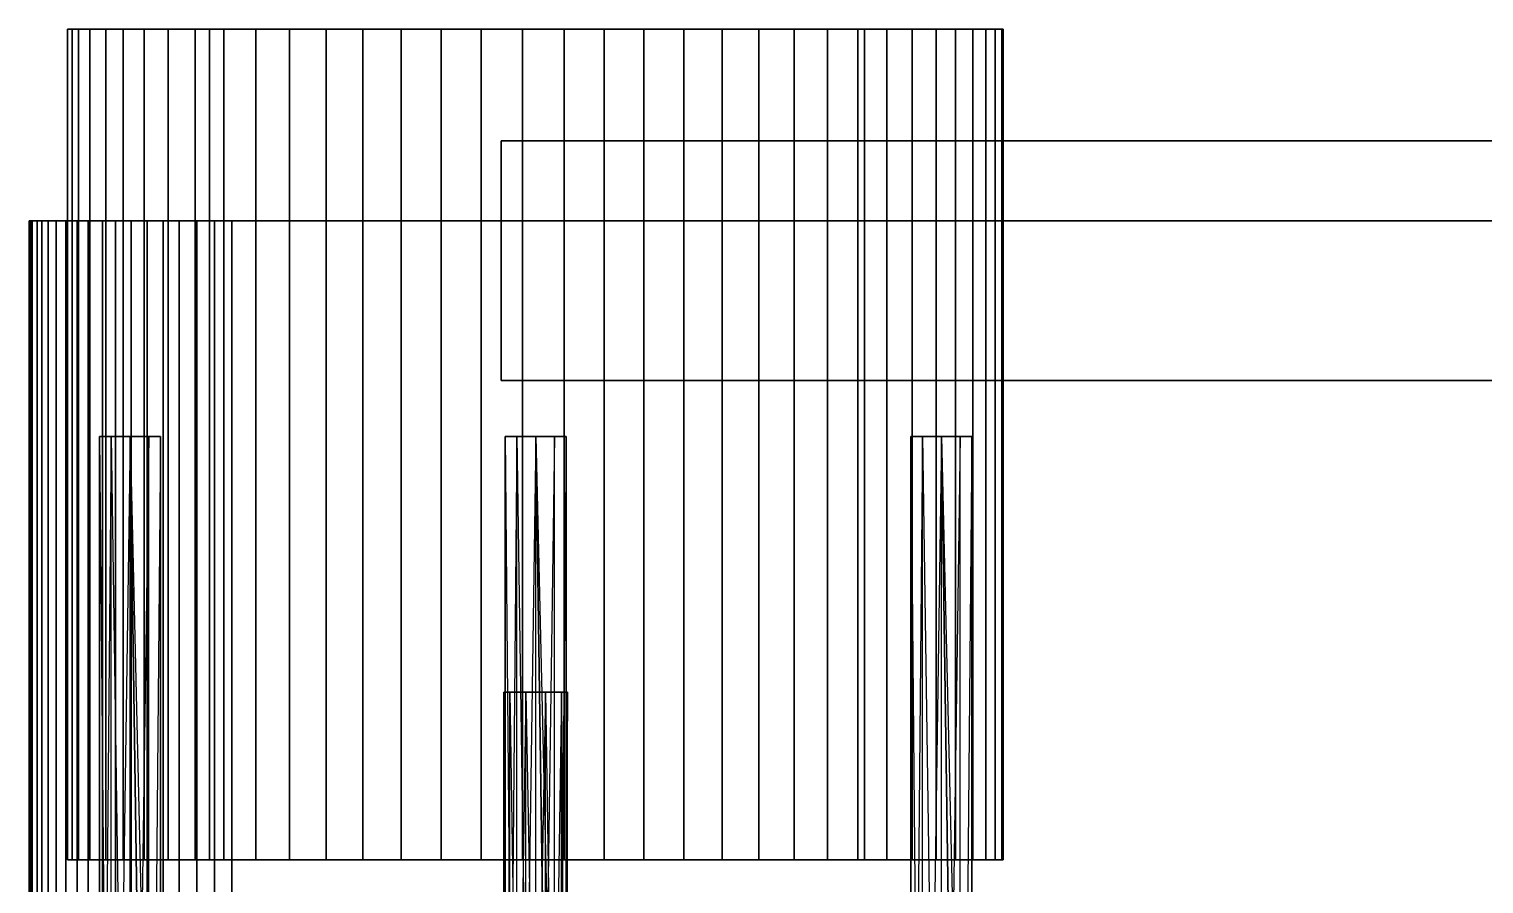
# Model space of a CAD drawing. Extents: x -14.5 to 19.3, y -2 to 15.6.
# Drawn here: x -13.84 to -4.73, y 3.35 to 8.7 of the extents above; entities that cross this region are included whole.
import ezdxf

# ---------------------------------------------------------------- set-up
doc = ezdxf.new("R2010")
doc.units = 0
doc.layers.add('UB3D', color=1, linetype='CONTINUOUS')

msp = doc.modelspace()

# ---------------------------------------------------------------- linework, layer by layer
at = {"layer": 'UB3D', "color": 47}
for points in [[(-13.57, 3.5, 6), (-13.6, 3.5, 6.25), (-13.6, 8.7, 6.25), (-13.57, 8.7, 6)], [(-13.6, 3.5, 6.25), (-13.6, 3.5, 6.31), (-13.6, 8.7, 6.31), (-13.6, 8.7, 6.25)], [(-13.6, 3.5, 6.31), (-12.71, 3.5, 7.75), (-12.71, 8.7, 7.75), (-13.6, 8.7, 6.31)], [(-12.71, 8.7, 7.75), (-13.6, 8.7, 6.31), (-13.6, 8.7, 6.25)], [(-12.71, 8.7, 7.75), (-13.6, 8.7, 6.25), (-13.57, 8.7, 6)], [(-13.53, 3.5, 5.75), (-13.57, 3.5, 6), (-13.57, 8.7, 6), (-13.53, 8.7, 5.75)], [(-12.71, 8.7, 7.75), (-13.57, 8.7, 6), (-13.53, 8.7, 5.75)], [(-13.46, 3.5, 5.5), (-13.53, 3.5, 5.75), (-13.53, 8.7, 5.75), (-13.46, 8.7, 5.5)], [(-12.71, 8.7, 7.75), (-13.53, 8.7, 5.75), (-13.46, 8.7, 5.5)], [(-13.36, 3.5, 5.26), (-13.46, 3.5, 5.5), (-13.46, 8.7, 5.5), (-13.36, 8.7, 5.26)], [(-12.71, 8.7, 7.75), (-13.46, 8.7, 5.5), (-13.36, 8.7, 5.26)], [(-13.25, 3.5, 5.03), (-13.36, 3.5, 5.26), (-13.36, 8.7, 5.26), (-13.25, 8.7, 5.03)], [(-12.71, 8.7, 7.75), (-13.36, 8.7, 5.26), (-13.25, 8.7, 5.03)], [(-13.12, 3.5, 4.81), (-13.25, 3.5, 5.03), (-13.25, 8.7, 5.03), (-13.12, 8.7, 4.81)], [(-12.71, 8.7, 7.75), (-13.25, 8.7, 5.03), (-13.12, 8.7, 4.81)], [(-12.97, 3.5, 4.6), (-13.12, 3.5, 4.81), (-13.12, 8.7, 4.81), (-12.97, 8.7, 4.6)], [(-12.71, 8.7, 7.75), (-13.12, 8.7, 4.81), (-12.97, 8.7, 4.6)], [(-12.8, 3.5, 4.41), (-12.97, 3.5, 4.6), (-12.97, 8.7, 4.6), (-12.8, 8.7, 4.41)], [(-12.71, 8.7, 7.75), (-12.97, 8.7, 4.6), (-12.8, 8.7, 4.41)], [(-12.62, 3.5, 4.23), (-12.8, 3.5, 4.41), (-12.8, 8.7, 4.41), (-12.62, 8.7, 4.23)], [(-12.71, 8.7, 7.75), (-12.8, 8.7, 4.41), (-12.62, 8.7, 4.23)], [(-12.71, 3.5, 7.75), (-8.61, 3.5, 7.75), (-8.61, 8.7, 7.75), (-12.71, 8.7, 7.75)], [(-12.71, 8.7, 7.75), (-12.62, 8.7, 4.23), (-12.42, 8.7, 4.07)], [(-12.71, 8.7, 7.75), (-12.42, 8.7, 4.07), (-12.21, 8.7, 3.92)], [(-12.71, 8.7, 7.75), (-12.21, 8.7, 3.92), (-11.98, 8.7, 3.8)], [(-12.71, 8.7, 7.75), (-11.98, 8.7, 3.8), (-11.75, 8.7, 3.69)], [(-12.71, 8.7, 7.75), (-11.75, 8.7, 3.69), (-11.51, 8.7, 3.61)], [(-12.71, 8.7, 7.75), (-11.51, 8.7, 3.61), (-11.26, 8.7, 3.55)], [(-12.71, 8.7, 7.75), (-11.26, 8.7, 3.55), (-11.01, 8.7, 3.51)], [(-12.71, 8.7, 7.75), (-11.01, 8.7, 3.51), (-10.75, 8.7, 3.49)], [(-12.71, 8.7, 7.75), (-10.75, 8.7, 3.49), (-10.49, 8.7, 3.49)], [(-12.71, 8.7, 7.75), (-10.49, 8.7, 3.49), (-10.24, 8.7, 3.52)], [(-12.71, 8.7, 7.75), (-10.24, 8.7, 3.52), (-9.99, 8.7, 3.57)], [(-12.71, 8.7, 7.75), (-9.99, 8.7, 3.57), (-9.74, 8.7, 3.64)], [(-12.71, 8.7, 7.75), (-9.74, 8.7, 3.64), (-9.5, 8.7, 3.73)], [(-12.71, 8.7, 7.75), (-9.5, 8.7, 3.73), (-9.27, 8.7, 3.84)], [(-12.71, 8.7, 7.75), (-9.27, 8.7, 3.84), (-9.05, 8.7, 3.97)], [(-12.71, 8.7, 7.75), (-9.05, 8.7, 3.97), (-8.84, 8.7, 4.12)], [(-12.71, 8.7, 7.75), (-8.84, 8.7, 4.12), (-8.65, 8.7, 4.29)], [(-12.71, 8.7, 7.75), (-8.65, 8.7, 4.29), (-8.47, 8.7, 4.47)], [(-12.71, 8.7, 7.75), (-8.47, 8.7, 4.47), (-8.31, 8.7, 4.67)], [(-12.71, 8.7, 7.75), (-8.31, 8.7, 4.67), (-8.16, 8.7, 4.88)], [(-12.71, 8.7, 7.75), (-8.16, 8.7, 4.88), (-8.04, 8.7, 5.11)], [(-12.71, 8.7, 7.75), (-8.04, 8.7, 5.11), (-7.93, 8.7, 5.34)], [(-12.71, 8.7, 7.75), (-7.93, 8.7, 5.34), (-7.85, 8.7, 5.58)], [(-12.71, 8.7, 7.75), (-7.85, 8.7, 5.58), (-7.79, 8.7, 5.83)], [(-12.71, 8.7, 7.75), (-7.79, 8.7, 5.83), (-7.75, 8.7, 6.09)], [(-12.71, 8.7, 7.75), (-7.75, 8.7, 6.09), (-7.74, 8.7, 6.35)], [(-12.71, 8.7, 7.75), (-7.74, 8.7, 6.35), (-8.61, 8.7, 7.75)], [(-12.71, 8.7, 7.75), (-8.61, 8.7, 7.75), (-12.71, 8.7, 7.75)], [(-12.42, 3.5, 4.07), (-12.62, 3.5, 4.23), (-12.62, 8.7, 4.23), (-12.42, 8.7, 4.07)], [(-12.21, 3.5, 3.92), (-12.42, 3.5, 4.07), (-12.42, 8.7, 4.07), (-12.21, 8.7, 3.92)], [(-11.98, 3.5, 3.8), (-12.21, 3.5, 3.92), (-12.21, 8.7, 3.92), (-11.98, 8.7, 3.8)], [(-11.75, 3.5, 3.69), (-11.98, 3.5, 3.8), (-11.98, 8.7, 3.8), (-11.75, 8.7, 3.69)], [(-11.51, 3.5, 3.61), (-11.75, 3.5, 3.69), (-11.75, 8.7, 3.69), (-11.51, 8.7, 3.61)], [(-11.26, 3.5, 3.55), (-11.51, 3.5, 3.61), (-11.51, 8.7, 3.61), (-11.26, 8.7, 3.55)], [(-11.01, 3.5, 3.51), (-11.26, 3.5, 3.55), (-11.26, 8.7, 3.55), (-11.01, 8.7, 3.51)], [(-10.75, 3.5, 3.49), (-11.01, 3.5, 3.51), (-11.01, 8.7, 3.51), (-10.75, 8.7, 3.49)], [(-10.49, 3.5, 3.49), (-10.75, 3.5, 3.49), (-10.75, 8.7, 3.49), (-10.49, 8.7, 3.49)], [(-10.24, 3.5, 3.52), (-10.49, 3.5, 3.49), (-10.49, 8.7, 3.49), (-10.24, 8.7, 3.52)], [(-9.99, 3.5, 3.57), (-10.24, 3.5, 3.52), (-10.24, 8.7, 3.52), (-9.99, 8.7, 3.57)], [(-9.74, 3.5, 3.64), (-9.99, 3.5, 3.57), (-9.99, 8.7, 3.57), (-9.74, 8.7, 3.64)], [(-9.5, 3.5, 3.73), (-9.74, 3.5, 3.64), (-9.74, 8.7, 3.64), (-9.5, 8.7, 3.73)], [(-9.27, 3.5, 3.84), (-9.5, 3.5, 3.73), (-9.5, 8.7, 3.73), (-9.27, 8.7, 3.84)], [(-9.05, 3.5, 3.97), (-9.27, 3.5, 3.84), (-9.27, 8.7, 3.84), (-9.05, 8.7, 3.97)], [(-8.84, 3.5, 4.12), (-9.05, 3.5, 3.97), (-9.05, 8.7, 3.97), (-8.84, 8.7, 4.12)], [(-8.65, 3.5, 4.29), (-8.84, 3.5, 4.12), (-8.84, 8.7, 4.12), (-8.65, 8.7, 4.29)], [(-8.47, 3.5, 4.47), (-8.65, 3.5, 4.29), (-8.65, 8.7, 4.29), (-8.47, 8.7, 4.47)], [(-8.61, 3.5, 7.75), (-7.74, 3.5, 6.35), (-7.74, 8.7, 6.35), (-8.61, 8.7, 7.75)], [(-8.31, 3.5, 4.67), (-8.47, 3.5, 4.47), (-8.47, 8.7, 4.47), (-8.31, 8.7, 4.67)], [(-8.16, 3.5, 4.88), (-8.31, 3.5, 4.67), (-8.31, 8.7, 4.67), (-8.16, 8.7, 4.88)], [(-8.04, 3.5, 5.11), (-8.16, 3.5, 4.88), (-8.16, 8.7, 4.88), (-8.04, 8.7, 5.11)], [(-7.93, 3.5, 5.34), (-8.04, 3.5, 5.11), (-8.04, 8.7, 5.11), (-7.93, 8.7, 5.34)], [(-7.85, 3.5, 5.58), (-7.93, 3.5, 5.34), (-7.93, 8.7, 5.34), (-7.85, 8.7, 5.58)], [(-7.79, 3.5, 5.83), (-7.85, 3.5, 5.58), (-7.85, 8.7, 5.58), (-7.79, 8.7, 5.83)], [(-7.75, 3.5, 6.09), (-7.79, 3.5, 5.83), (-7.79, 8.7, 5.83), (-7.75, 8.7, 6.09)], [(-7.74, 3.5, 6.35), (-7.75, 3.5, 6.09), (-7.75, 8.7, 6.09), (-7.74, 8.7, 6.35)], [(-8.61, 3.5, 7.75), (-13.57, 3.5, 6), (-13.6, 3.5, 6.25)], [(-8.61, 3.5, 7.75), (-13.6, 3.5, 6.25), (-13.6, 3.5, 6.31)], [(-8.61, 3.5, 7.75), (-13.6, 3.5, 6.31), (-12.71, 3.5, 7.75)], [(-8.61, 3.5, 7.75), (-13.53, 3.5, 5.75), (-13.57, 3.5, 6)], [(-8.61, 3.5, 7.75), (-13.46, 3.5, 5.5), (-13.53, 3.5, 5.75)], [(-8.61, 3.5, 7.75), (-13.36, 3.5, 5.26), (-13.46, 3.5, 5.5)], [(-8.61, 3.5, 7.75), (-13.25, 3.5, 5.03), (-13.36, 3.5, 5.26)], [(-8.61, 3.5, 7.75), (-13.12, 3.5, 4.81), (-13.25, 3.5, 5.03)], [(-8.61, 3.5, 7.75), (-12.97, 3.5, 4.6), (-13.12, 3.5, 4.81)], [(-8.61, 3.5, 7.75), (-12.8, 3.5, 4.41), (-12.97, 3.5, 4.6)], [(-8.61, 3.5, 7.75), (-12.62, 3.5, 4.23), (-12.8, 3.5, 4.41)], [(-8.61, 3.5, 7.75), (-12.71, 3.5, 7.75), (-8.61, 3.5, 7.75)], [(-8.61, 3.5, 7.75), (-12.42, 3.5, 4.07), (-12.62, 3.5, 4.23)], [(-8.61, 3.5, 7.75), (-12.21, 3.5, 3.92), (-12.42, 3.5, 4.07)], [(-8.61, 3.5, 7.75), (-11.98, 3.5, 3.8), (-12.21, 3.5, 3.92)], [(-8.61, 3.5, 7.75), (-11.75, 3.5, 3.69), (-11.98, 3.5, 3.8)], [(-8.61, 3.5, 7.75), (-11.51, 3.5, 3.61), (-11.75, 3.5, 3.69)], [(-8.61, 3.5, 7.75), (-11.26, 3.5, 3.55), (-11.51, 3.5, 3.61)], [(-8.61, 3.5, 7.75), (-11.01, 3.5, 3.51), (-11.26, 3.5, 3.55)], [(-8.61, 3.5, 7.75), (-10.75, 3.5, 3.49), (-11.01, 3.5, 3.51)], [(-8.61, 3.5, 7.75), (-10.49, 3.5, 3.49), (-10.75, 3.5, 3.49)], [(-8.61, 3.5, 7.75), (-10.24, 3.5, 3.52), (-10.49, 3.5, 3.49)], [(-8.61, 3.5, 7.75), (-9.99, 3.5, 3.57), (-10.24, 3.5, 3.52)], [(-8.61, 3.5, 7.75), (-9.74, 3.5, 3.64), (-9.99, 3.5, 3.57)], [(-8.61, 3.5, 7.75), (-9.5, 3.5, 3.73), (-9.74, 3.5, 3.64)], [(-8.61, 3.5, 7.75), (-9.27, 3.5, 3.84), (-9.5, 3.5, 3.73)], [(-8.61, 3.5, 7.75), (-9.05, 3.5, 3.97), (-9.27, 3.5, 3.84)], [(-8.61, 3.5, 7.75), (-8.84, 3.5, 4.12), (-9.05, 3.5, 3.97)], [(-8.61, 3.5, 7.75), (-8.65, 3.5, 4.29), (-8.84, 3.5, 4.12)], [(-8.61, 3.5, 7.75), (-8.47, 3.5, 4.47), (-8.65, 3.5, 4.29)], [(-8.61, 3.5, 7.75), (-7.74, 3.5, 6.35), (-7.75, 3.5, 6.09)], [(-8.61, 3.5, 7.75), (-7.75, 3.5, 6.09), (-7.79, 3.5, 5.83)], [(-8.61, 3.5, 7.75), (-7.79, 3.5, 5.83), (-7.85, 3.5, 5.58)], [(-8.61, 3.5, 7.75), (-7.85, 3.5, 5.58), (-7.93, 3.5, 5.34)], [(-8.61, 3.5, 7.75), (-7.93, 3.5, 5.34), (-8.04, 3.5, 5.11)], [(-8.61, 3.5, 7.75), (-8.04, 3.5, 5.11), (-8.16, 3.5, 4.88)], [(-8.61, 3.5, 7.75), (-8.16, 3.5, 4.88), (-8.31, 3.5, 4.67)], [(-8.61, 3.5, 7.75), (-8.31, 3.5, 4.67), (-8.47, 3.5, 4.47)]]:
    msp.add_3dface(points, dxfattribs=at)
at = {"layer": 'UB3D', "color": 11}
for points in [[(-10.883138, 6.5, -11.171174), (-10.883138, 6.5, -1.040384), (-10.883138, 8, -1.040384), (-10.883138, 8, -11.171174)], [(-10.883138, 6.5, -1.040384), (4.34086, 6.5, -1.040384), (4.34086, 8, -1.040384), (-10.883138, 8, -1.040384)], [(4.34086, 6.5, -11.171174), (-10.883138, 6.5, -11.171174), (-10.883138, 8, -11.171174), (4.34086, 8, -11.171174)], [(4.34086, 8, -11.171174), (4.34086, 8, -1.040384), (-10.883138, 8, -1.040384)], [(4.34086, 8, -11.171174), (-10.883138, 8, -1.040384), (-10.883138, 8, -11.171174)], [(4.34086, 8, -11.171174), (-10.883138, 8, -11.171174), (4.34086, 8, -11.171174)], [(-10.883138, 6.5, -11.171174), (-10.883138, 6.5, -1.040384), (4.34086, 6.5, -1.040384)], [(-10.883138, 6.5, -11.171174), (4.34086, 6.5, -1.040384), (4.34086, 6.5, -11.171174)], [(-10.883138, 6.5, -11.171174), (4.34086, 6.5, -11.171174), (-10.883138, 6.5, -11.171174)]]:
    msp.add_3dface(points, dxfattribs=at)
at = {"layer": 'UB3D', "color": 27}
for points in [[(-13.83, 1.5, -12.55), (-13.84, 1.5, -12.44), (-13.84, 7.5, -12.44), (-13.83, 7.5, -12.55)], [(-13.84, 1.5, -12.44), (-13.84, 1.5, 0.25), (-13.84, 7.5, 0.25), (-13.84, 7.5, -12.44)], [(-13.84, 1.5, 0.25), (-13.83, 1.5, 0.36), (-13.83, 7.5, 0.36), (-13.84, 7.5, 0.25)], [(6.05, 7.5, 1.52), (-13.83, 7.5, 0.36), (-13.84, 7.5, 0.25)], [(6.05, 7.5, 1.52), (-13.84, 7.5, 0.25), (-13.84, 7.5, -12.44)], [(6.05, 7.5, 1.52), (-13.84, 7.5, -12.44), (-13.83, 7.5, -12.55)], [(-13.82, 1.5, -12.66), (-13.83, 1.5, -12.55), (-13.83, 7.5, -12.55), (-13.82, 7.5, -12.66)], [(-13.83, 1.5, 0.36), (-13.82, 1.5, 0.47), (-13.82, 7.5, 0.47), (-13.83, 7.5, 0.36)], [(6.05, 7.5, 1.52), (-13.82, 7.5, 0.47), (-13.83, 7.5, 0.36)], [(6.05, 7.5, 1.52), (-13.83, 7.5, -12.55), (-13.82, 7.5, -12.66)], [(-13.79, 1.5, -12.77), (-13.82, 1.5, -12.66), (-13.82, 7.5, -12.66), (-13.79, 7.5, -12.77)], [(-13.82, 1.5, 0.47), (-13.79, 1.5, 0.58), (-13.79, 7.5, 0.58), (-13.82, 7.5, 0.47)], [(6.05, 7.5, 1.52), (-13.79, 7.5, 0.58), (-13.82, 7.5, 0.47)], [(6.05, 7.5, 1.52), (-13.82, 7.5, -12.66), (-13.79, 7.5, -12.77)], [(-13.76, 1.5, -12.88), (-13.79, 1.5, -12.77), (-13.79, 7.5, -12.77), (-13.76, 7.5, -12.88)], [(-13.79, 1.5, 0.58), (-13.76, 1.5, 0.68), (-13.76, 7.5, 0.68), (-13.79, 7.5, 0.58)], [(6.05, 7.5, 1.52), (-13.76, 7.5, 0.68), (-13.79, 7.5, 0.58)], [(6.05, 7.5, 1.52), (-13.79, 7.5, -12.77), (-13.76, 7.5, -12.88)], [(-13.72, 1.5, -12.98), (-13.76, 1.5, -12.88), (-13.76, 7.5, -12.88), (-13.72, 7.5, -12.98)], [(-13.76, 1.5, 0.68), (-13.72, 1.5, 0.79), (-13.72, 7.5, 0.79), (-13.76, 7.5, 0.68)], [(6.05, 7.5, 1.52), (-13.72, 7.5, 0.79), (-13.76, 7.5, 0.68)], [(6.05, 7.5, 1.52), (-13.76, 7.5, -12.88), (-13.72, 7.5, -12.98)], [(-13.67, 1.5, -13.08), (-13.72, 1.5, -12.98), (-13.72, 7.5, -12.98), (-13.67, 7.5, -13.08)], [(-13.72, 1.5, 0.79), (-13.67, 1.5, 0.88), (-13.67, 7.5, 0.88), (-13.72, 7.5, 0.79)], [(6.05, 7.5, 1.52), (-13.67, 7.5, 0.88), (-13.72, 7.5, 0.79)], [(6.05, 7.5, 1.52), (-13.72, 7.5, -12.98), (-13.67, 7.5, -13.08)], [(-13.61, 1.5, -13.17), (-13.67, 1.5, -13.08), (-13.67, 7.5, -13.08), (-13.61, 7.5, -13.17)], [(-13.67, 1.5, 0.88), (-13.61, 1.5, 0.98), (-13.61, 7.5, 0.98), (-13.67, 7.5, 0.88)], [(6.05, 7.5, 1.52), (-13.61, 7.5, 0.98), (-13.67, 7.5, 0.88)], [(6.05, 7.5, 1.52), (-13.67, 7.5, -13.08), (-13.61, 7.5, -13.17)], [(-13.54, 1.5, -13.26), (-13.61, 1.5, -13.17), (-13.61, 7.5, -13.17), (-13.54, 7.5, -13.26)], [(-13.61, 1.5, 0.98), (-13.54, 1.5, 1.07), (-13.54, 7.5, 1.07), (-13.61, 7.5, 0.98)], [(6.05, 7.5, 1.52), (-13.54, 7.5, 1.07), (-13.61, 7.5, 0.98)], [(6.05, 7.5, 1.52), (-13.61, 7.5, -13.17), (-13.54, 7.5, -13.26)], [(-13.47, 1.5, -13.34), (-13.54, 1.5, -13.26), (-13.54, 7.5, -13.26), (-13.47, 7.5, -13.34)], [(-13.54, 1.5, 1.07), (-13.47, 1.5, 1.15), (-13.47, 7.5, 1.15), (-13.54, 7.5, 1.07)], [(6.05, 7.5, 1.52), (-13.47, 7.5, 1.15), (-13.54, 7.5, 1.07)], [(6.05, 7.5, 1.52), (-13.54, 7.5, -13.26), (-13.47, 7.5, -13.34)], [(-13.38, 1.5, -13.41), (-13.47, 1.5, -13.34), (-13.47, 7.5, -13.34), (-13.38, 7.5, -13.41)], [(-13.47, 1.5, 1.15), (-13.38, 1.5, 1.22), (-13.38, 7.5, 1.22), (-13.47, 7.5, 1.15)], [(6.05, 7.5, 1.52), (-13.38, 7.5, 1.22), (-13.47, 7.5, 1.15)], [(6.05, 7.5, 1.52), (-13.47, 7.5, -13.34), (-13.38, 7.5, -13.41)], [(-13.3, 1.5, -13.48), (-13.38, 1.5, -13.41), (-13.38, 7.5, -13.41), (-13.3, 7.5, -13.48)], [(-13.38, 1.5, 1.22), (-13.3, 1.5, 1.29), (-13.3, 7.5, 1.29), (-13.38, 7.5, 1.22)], [(6.05, 7.5, 1.52), (-13.3, 7.5, 1.29), (-13.38, 7.5, 1.22)], [(6.05, 7.5, 1.52), (-13.38, 7.5, -13.41), (-13.3, 7.5, -13.48)], [(-13.2, 1.5, -13.54), (-13.3, 1.5, -13.48), (-13.3, 7.5, -13.48), (-13.2, 7.5, -13.54)], [(-13.3, 1.5, 1.29), (-13.2, 1.5, 1.35), (-13.2, 7.5, 1.35), (-13.3, 7.5, 1.29)], [(6.05, 7.5, 1.52), (-13.2, 7.5, 1.35), (-13.3, 7.5, 1.29)], [(6.05, 7.5, 1.52), (-13.3, 7.5, -13.48), (-13.2, 7.5, -13.54)], [(-13.1, 1.5, -13.59), (-13.2, 1.5, -13.54), (-13.2, 7.5, -13.54), (-13.1, 7.5, -13.59)], [(-13.2, 1.5, 1.35), (-13.1, 1.5, 1.4), (-13.1, 7.5, 1.4), (-13.2, 7.5, 1.35)], [(6.05, 7.5, 1.52), (-13.1, 7.5, 1.4), (-13.2, 7.5, 1.35)], [(6.05, 7.5, 1.52), (-13.2, 7.5, -13.54), (-13.1, 7.5, -13.59)], [(-13, 1.5, -13.63), (-13.1, 1.5, -13.59), (-13.1, 7.5, -13.59), (-13, 7.5, -13.63)], [(-13.1, 1.5, 1.4), (-13, 1.5, 1.44), (-13, 7.5, 1.44), (-13.1, 7.5, 1.4)], [(6.05, 7.5, 1.52), (-13, 7.5, 1.44), (-13.1, 7.5, 1.4)], [(6.05, 7.5, 1.52), (-13.1, 7.5, -13.59), (-13, 7.5, -13.63)], [(-12.9, 1.5, -13.67), (-13, 1.5, -13.63), (-13, 7.5, -13.63), (-12.9, 7.5, -13.67)], [(-13, 1.5, 1.44), (-12.9, 1.5, 1.48), (-12.9, 7.5, 1.48), (-13, 7.5, 1.44)], [(6.05, 7.5, 1.52), (-12.9, 7.5, 1.48), (-13, 7.5, 1.44)], [(6.05, 7.5, 1.52), (-13, 7.5, -13.63), (-12.9, 7.5, -13.67)], [(-12.79, 1.5, -13.69), (-12.9, 1.5, -13.67), (-12.9, 7.5, -13.67), (-12.79, 7.5, -13.69)], [(-12.9, 1.5, 1.48), (-12.79, 1.5, 1.5), (-12.79, 7.5, 1.5), (-12.9, 7.5, 1.48)], [(6.05, 7.5, 1.52), (-12.79, 7.5, 1.5), (-12.9, 7.5, 1.48)], [(6.05, 7.5, 1.52), (-12.9, 7.5, -13.67), (-12.79, 7.5, -13.69)], [(-12.68, 1.5, -13.71), (-12.79, 1.5, -13.69), (-12.79, 7.5, -13.69), (-12.68, 7.5, -13.71)], [(-12.79, 1.5, 1.5), (-12.68, 1.5, 1.51), (-12.68, 7.5, 1.51), (-12.79, 7.5, 1.5)], [(6.05, 7.5, 1.52), (-12.68, 7.5, 1.51), (-12.79, 7.5, 1.5)], [(6.05, 7.5, 1.52), (-12.79, 7.5, -13.69), (-12.68, 7.5, -13.71)], [(-12.57, 1.5, -13.71), (-12.68, 1.5, -13.71), (-12.68, 7.5, -13.71), (-12.57, 7.5, -13.71)], [(-12.68, 1.5, 1.51), (-12.57, 1.5, 1.52), (-12.57, 7.5, 1.52), (-12.68, 7.5, 1.51)], [(6.05, 7.5, 1.52), (-12.57, 7.5, 1.52), (-12.68, 7.5, 1.51)], [(6.05, 7.5, 1.52), (-12.68, 7.5, -13.71), (-12.57, 7.5, -13.71)], [(6.05, 1.5, -13.71), (-12.57, 1.5, -13.71), (-12.57, 7.5, -13.71), (6.05, 7.5, -13.71)], [(-12.57, 1.5, 1.52), (6.05, 1.5, 1.52), (6.05, 7.5, 1.52), (-12.57, 7.5, 1.52)], [(6.05, 7.5, 1.52), (-12.57, 7.5, -13.71), (6.05, 7.5, -13.71)]]:
    msp.add_3dface(points, dxfattribs=at)
at = {"layer": 'UB3D', "color": 254}
for points in [[(-13.325601, -2, 6.2578), (-13.325601, 6.15, 6.2578), (-13.398201, -2, 6.1578)], [(-13.325601, 6.15, 6.2578), (-13.398201, -2, 6.1578), (-13.398201, 6.15, 6.1578)], [(-13.398201, -2, 6.1578), (-13.398201, 6.15, 6.1578), (-13.398201, -2, 6.0342)], [(-13.398201, 6.15, 6.1578), (-13.398201, -2, 6.0342), (-13.398201, 6.15, 6.0342)], [(-13.398201, -2, 6.0342), (-13.398201, 6.15, 6.0342), (-13.325601, -2, 5.9342)], [(-13.398201, 6.15, 6.0342), (-13.325601, -2, 5.9342), (-13.325601, 6.15, 5.9342)], [(-13.208001, 6.15, 6.096), (-13.325601, 6.15, 6.2578), (-13.398201, 6.15, 6.1578)], [(-13.208001, 6.15, 6.096), (-13.398201, 6.15, 6.1578), (-13.398201, 6.15, 6.0342)], [(-13.208001, 6.15, 6.096), (-13.398201, 6.15, 6.0342), (-13.325601, 6.15, 5.9342)], [(-13.208001, -2, 6.296), (-13.208001, 6.15, 6.296), (-13.325601, -2, 6.2578)], [(-13.208001, 6.15, 6.296), (-13.325601, -2, 6.2578), (-13.325601, 6.15, 6.2578)], [(-13.325601, -2, 5.9342), (-13.325601, 6.15, 5.9342), (-13.208001, -2, 5.896)], [(-13.325601, 6.15, 5.9342), (-13.208001, -2, 5.896), (-13.208001, 6.15, 5.896)], [(-13.208001, 6.15, 6.096), (-13.208001, 6.15, 6.296), (-13.325601, 6.15, 6.2578)], [(-13.208001, 6.15, 6.096), (-13.325601, 6.15, 5.9342), (-13.208001, 6.15, 5.896)], [(-13.208001, -2, 5.896), (-13.208001, 6.15, 5.896), (-13.090401, -2, 5.9342)], [(-13.208001, 6.15, 5.896), (-13.090401, -2, 5.9342), (-13.208001, 6.15, 5.9342)], [(-13.090401, -2, 5.9342), (-13.208001, 6.15, 5.9342), (-13.017801, -2, 6.0342)], [(-13.208001, 6.15, 5.9342), (-13.017801, -2, 6.0342), (-13.017801, 6.15, 6.0342)], [(-13.090401, -2, 6.2578), (-13.090401, 6.15, 6.2578), (-13.208001, -2, 6.296)], [(-13.090401, 6.15, 6.2578), (-13.208001, -2, 6.296), (-13.208001, 6.15, 6.296)], [(-13.208001, 6.15, 6.096), (-13.208001, 6.15, 5.896), (-13.090401, 6.15, 5.9342)], [(-13.208001, 6.15, 6.096), (-13.090401, 6.15, 5.9342), (-13.017801, 6.15, 6.0342)], [(-13.208001, 6.15, 6.096), (-13.017801, 6.15, 6.0342), (-13.017801, 6.15, 6.1578)], [(-13.208001, 6.15, 6.096), (-13.017801, 6.15, 6.1578), (-13.090401, 6.15, 6.2578)], [(-13.208001, 6.15, 6.096), (-13.090401, 6.15, 6.2578), (-13.208001, 6.15, 6.296)], [(-13.017801, -2, 6.1578), (-13.017801, 6.15, 6.1578), (-13.090401, -2, 6.2578)], [(-13.017801, 6.15, 6.1578), (-13.090401, -2, 6.2578), (-13.090401, 6.15, 6.2578)], [(-13.017801, -2, 6.0342), (-13.017801, 6.15, 6.0342), (-13.017801, -2, 6.1578)], [(-13.017801, 6.15, 6.0342), (-13.017801, -2, 6.1578), (-13.017801, 6.15, 6.1578)], [(-10.7856, -2, 6.2578), (-10.7856, 6.15, 6.2578), (-10.8582, -2, 6.1578)], [(-10.7856, 6.15, 6.2578), (-10.8582, -2, 6.1578), (-10.8582, 6.15, 6.1578)], [(-10.8582, -2, 6.1578), (-10.8582, 6.15, 6.1578), (-10.8582, -2, 6.0342)], [(-10.8582, 6.15, 6.1578), (-10.8582, -2, 6.0342), (-10.8582, 6.15, 6.0342)], [(-10.8582, -2, 6.0342), (-10.8582, 6.15, 6.0342), (-10.7856, -2, 5.9342)], [(-10.8582, 6.15, 6.0342), (-10.7856, -2, 5.9342), (-10.7856, 6.15, 5.9342)], [(-10.668, 6.15, 6.096), (-10.7856, 6.15, 6.2578), (-10.8582, 6.15, 6.1578)], [(-10.668, 6.15, 6.096), (-10.8582, 6.15, 6.1578), (-10.8582, 6.15, 6.0342)], [(-10.668, 6.15, 6.096), (-10.8582, 6.15, 6.0342), (-10.7856, 6.15, 5.9342)], [(-10.668, -2, 6.296), (-10.668, 6.15, 6.296), (-10.7856, -2, 6.2578)], [(-10.668, 6.15, 6.296), (-10.7856, -2, 6.2578), (-10.7856, 6.15, 6.2578)], [(-10.7856, -2, 5.9342), (-10.7856, 6.15, 5.9342), (-10.668, -2, 5.896)], [(-10.7856, 6.15, 5.9342), (-10.668, -2, 5.896), (-10.668, 6.15, 5.896)], [(-10.668, 6.15, 6.096), (-10.668, 6.15, 6.296), (-10.7856, 6.15, 6.2578)], [(-10.668, 6.15, 6.096), (-10.7856, 6.15, 5.9342), (-10.668, 6.15, 5.896)], [(-10.668, -2, 5.896), (-10.668, 6.15, 5.896), (-10.5504, -2, 5.9342)], [(-10.668, 6.15, 5.896), (-10.5504, -2, 5.9342), (-10.668, 6.15, 5.9342)], [(-10.5504, -2, 5.9342), (-10.668, 6.15, 5.9342), (-10.4778, -2, 6.0342)], [(-10.668, 6.15, 5.9342), (-10.4778, -2, 6.0342), (-10.4778, 6.15, 6.0342)], [(-10.5504, -2, 6.2578), (-10.5504, 6.15, 6.2578), (-10.668, -2, 6.296)], [(-10.5504, 6.15, 6.2578), (-10.668, -2, 6.296), (-10.668, 6.15, 6.296)], [(-10.668, 6.15, 6.096), (-10.668, 6.15, 5.896), (-10.5504, 6.15, 5.9342)], [(-10.668, 6.15, 6.096), (-10.5504, 6.15, 5.9342), (-10.4778, 6.15, 6.0342)], [(-10.668, 6.15, 6.096), (-10.4778, 6.15, 6.0342), (-10.4778, 6.15, 6.1578)], [(-10.668, 6.15, 6.096), (-10.4778, 6.15, 6.1578), (-10.5504, 6.15, 6.2578)], [(-10.668, 6.15, 6.096), (-10.5504, 6.15, 6.2578), (-10.668, 6.15, 6.296)], [(-10.4778, -2, 6.1578), (-10.4778, 6.15, 6.1578), (-10.5504, -2, 6.2578)], [(-10.4778, 6.15, 6.1578), (-10.5504, -2, 6.2578), (-10.5504, 6.15, 6.2578)], [(-10.4778, -2, 6.0342), (-10.4778, 6.15, 6.0342), (-10.4778, -2, 6.1578)], [(-10.4778, 6.15, 6.0342), (-10.4778, -2, 6.1578), (-10.4778, 6.15, 6.1578)], [(-8.2456, -2, 6.2578), (-8.2456, 6.15, 6.2578), (-8.3182, -2, 6.1578)], [(-8.2456, 6.15, 6.2578), (-8.3182, -2, 6.1578), (-8.3182, 6.15, 6.1578)], [(-8.3182, -2, 6.1578), (-8.3182, 6.15, 6.1578), (-8.3182, -2, 6.0342)], [(-8.3182, 6.15, 6.1578), (-8.3182, -2, 6.0342), (-8.3182, 6.15, 6.0342)], [(-8.3182, -2, 6.0342), (-8.3182, 6.15, 6.0342), (-8.2456, -2, 5.9342)], [(-8.3182, 6.15, 6.0342), (-8.2456, -2, 5.9342), (-8.2456, 6.15, 5.9342)], [(-8.128, 6.15, 6.096), (-8.2456, 6.15, 6.2578), (-8.3182, 6.15, 6.1578)], [(-8.128, 6.15, 6.096), (-8.3182, 6.15, 6.1578), (-8.3182, 6.15, 6.0342)], [(-8.128, 6.15, 6.096), (-8.3182, 6.15, 6.0342), (-8.2456, 6.15, 5.9342)], [(-8.128, -2, 6.296), (-8.128, 6.15, 6.296), (-8.2456, -2, 6.2578)], [(-8.128, 6.15, 6.296), (-8.2456, -2, 6.2578), (-8.2456, 6.15, 6.2578)], [(-8.2456, -2, 5.9342), (-8.2456, 6.15, 5.9342), (-8.128, -2, 5.896)], [(-8.2456, 6.15, 5.9342), (-8.128, -2, 5.896), (-8.128, 6.15, 5.896)], [(-8.128, 6.15, 6.096), (-8.128, 6.15, 6.296), (-8.2456, 6.15, 6.2578)], [(-8.128, 6.15, 6.096), (-8.2456, 6.15, 5.9342), (-8.128, 6.15, 5.896)], [(-8.128, -2, 5.896), (-8.128, 6.15, 5.896), (-8.0104, -2, 5.9342)], [(-8.128, 6.15, 5.896), (-8.0104, -2, 5.9342), (-8.128, 6.15, 5.9342)], [(-8.0104, -2, 5.9342), (-8.128, 6.15, 5.9342), (-7.9378, -2, 6.0342)], [(-8.128, 6.15, 5.9342), (-7.9378, -2, 6.0342), (-7.9378, 6.15, 6.0342)], [(-8.0104, -2, 6.2578), (-8.0104, 6.15, 6.2578), (-8.128, -2, 6.296)], [(-8.0104, 6.15, 6.2578), (-8.128, -2, 6.296), (-8.128, 6.15, 6.296)], [(-8.128, 6.15, 6.096), (-8.128, 6.15, 5.896), (-8.0104, 6.15, 5.9342)], [(-8.128, 6.15, 6.096), (-8.0104, 6.15, 5.9342), (-7.9378, 6.15, 6.0342)], [(-8.128, 6.15, 6.096), (-7.9378, 6.15, 6.0342), (-7.9378, 6.15, 6.1578)], [(-8.128, 6.15, 6.096), (-7.9378, 6.15, 6.1578), (-8.0104, 6.15, 6.2578)], [(-8.128, 6.15, 6.096), (-8.0104, 6.15, 6.2578), (-8.128, 6.15, 6.296)], [(-7.9378, -2, 6.1578), (-7.9378, 6.15, 6.1578), (-8.0104, -2, 6.2578)], [(-7.9378, 6.15, 6.1578), (-8.0104, -2, 6.2578), (-8.0104, 6.15, 6.2578)], [(-7.9378, -2, 6.0342), (-7.9378, 6.15, 6.0342), (-7.9378, -2, 6.1578)], [(-7.9378, 6.15, 6.0342), (-7.9378, -2, 6.1578), (-7.9378, 6.15, 6.1578)], [(-10.829801, -2, -5.9784), (-10.829801, 4.55, -5.9784), (-10.868001, -2, -6.096)], [(-10.829801, 4.55, -5.9784), (-10.868001, -2, -6.096), (-10.868001, 4.55, -6.096)], [(-10.868001, -2, -6.096), (-10.868001, 4.55, -6.096), (-10.829801, -2, -6.2136)], [(-10.868001, 4.55, -6.096), (-10.829801, -2, -6.2136), (-10.829801, 4.55, -6.2136)], [(-10.668001, 4.55, -6.096), (-10.829801, 4.55, -5.9784), (-10.868001, 4.55, -6.096)], [(-10.668001, 4.55, -6.096), (-10.868001, 4.55, -6.096), (-10.829801, 4.55, -6.2136)], [(-10.729801, -2, -5.9058), (-10.729801, 4.55, -5.9058), (-10.829801, -2, -5.9784)], [(-10.729801, 4.55, -5.9058), (-10.829801, -2, -5.9784), (-10.829801, 4.55, -5.9784)], [(-10.829801, -2, -6.2136), (-10.829801, 4.55, -6.2136), (-10.729801, -2, -6.2862)], [(-10.829801, 4.55, -6.2136), (-10.729801, -2, -6.2862), (-10.729801, 4.55, -6.2862)], [(-10.668001, 4.55, -6.096), (-10.729801, 4.55, -5.9058), (-10.829801, 4.55, -5.9784)], [(-10.668001, 4.55, -6.096), (-10.829801, 4.55, -6.2136), (-10.729801, 4.55, -6.2862)], [(-10.606201, -2, -5.9058), (-10.606201, 4.55, -5.9058), (-10.729801, -2, -5.9058)], [(-10.606201, 4.55, -5.9058), (-10.729801, -2, -5.9058), (-10.729801, 4.55, -5.9058)], [(-10.729801, -2, -6.2862), (-10.729801, 4.55, -6.2862), (-10.606201, -2, -6.2862)], [(-10.729801, 4.55, -6.2862), (-10.606201, -2, -6.2862), (-10.606201, 4.55, -6.2862)], [(-10.668001, 4.55, -6.096), (-10.606201, 4.55, -5.9058), (-10.729801, 4.55, -5.9058)], [(-10.668001, 4.55, -6.096), (-10.729801, 4.55, -6.2862), (-10.606201, 4.55, -6.2862)], [(-10.668001, 4.55, -6.096), (-10.468001, 4.55, -6.096), (-10.506201, 4.55, -5.9784)], [(-10.668001, 4.55, -6.096), (-10.506201, 4.55, -5.9784), (-10.606201, 4.55, -5.9058)], [(-10.668001, 4.55, -6.096), (-10.606201, 4.55, -6.2862), (-10.506201, 4.55, -6.2136)], [(-10.668001, 4.55, -6.096), (-10.506201, 4.55, -6.2136), (-10.468001, 4.55, -6.096)], [(-10.506201, -2, -5.9784), (-10.506201, 4.55, -6.096), (-10.606201, -2, -5.9058)], [(-10.506201, 4.55, -6.096), (-10.606201, -2, -5.9058), (-10.606201, 4.55, -5.9058)], [(-10.606201, -2, -6.2862), (-10.606201, 4.55, -6.2862), (-10.506201, -2, -6.2136)], [(-10.606201, 4.55, -6.2862), (-10.506201, -2, -6.2136), (-10.506201, 4.55, -6.2136)], [(-10.468001, -2, -6.096), (-10.468001, 4.55, -6.096), (-10.506201, -2, -5.9784)], [(-10.468001, 4.55, -6.096), (-10.506201, -2, -5.9784), (-10.506201, 4.55, -6.096)], [(-10.506201, -2, -6.2136), (-10.506201, 4.55, -6.2136), (-10.468001, -2, -6.096)], [(-10.506201, 4.55, -6.2136), (-10.468001, -2, -6.096), (-10.468001, 4.55, -6.096)]]:
    msp.add_3dface(points, dxfattribs=at)

doc.saveas('drawing.dxf')
